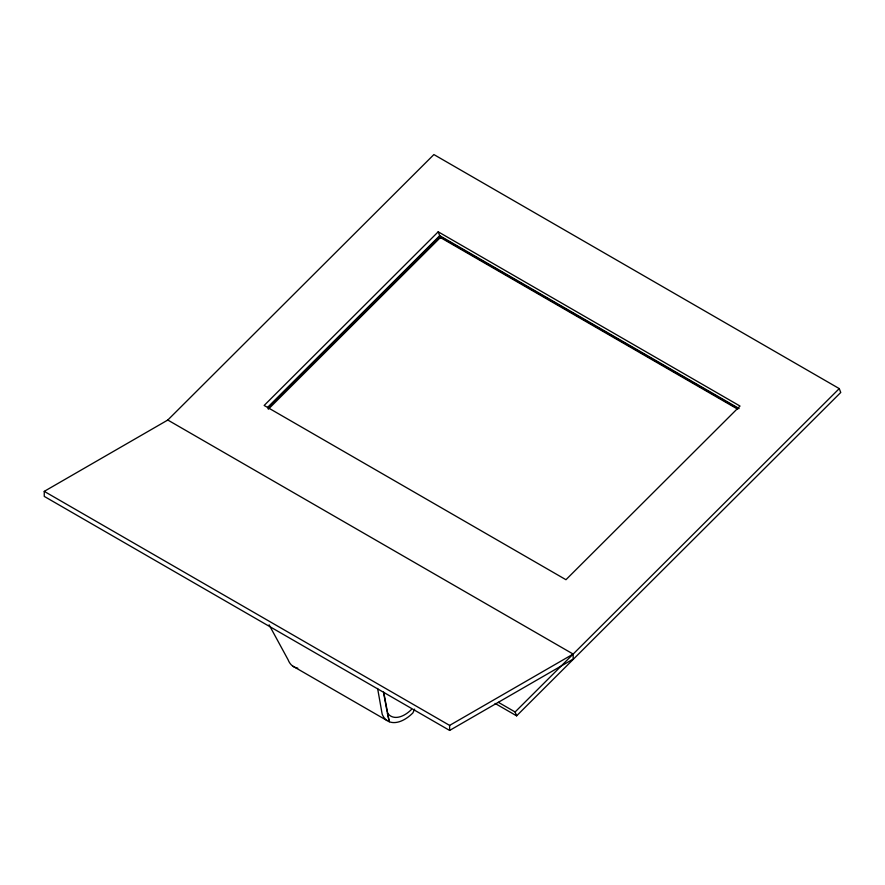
<?xml version="1.0" encoding="UTF-8"?>
<svg xmlns="http://www.w3.org/2000/svg" width="885" height="885" viewBox="0 0 885 885"><rect width="100%" height="100%" fill="white"/><g stroke="black" fill="none" stroke-linecap="round" stroke-linejoin="round"><path stroke-width="1.33" d="M414.611 709.15L412.886 712.923A33.895 19.57 -60 0 1 382.165 714.118L377.607 688.453M167.353 420.475L433.893 154.565L839.257 388.603L840.75 392.475L516.608 715.843L495.08 703.42M438.208 231.815L264.15 405.463L565.957 579.708L740.015 406.06L438.208 231.815L440.664 238.198M267.591 407.377L439.69 235.687L739.119 408.56M267.934 408.239L440.033 236.549L738.256 408.737M268.299 409.213L440.398 237.523L737.437 409.014M516.608 715.843L515.114 711.982L839.257 388.603M44.25 491.363L167.796 420.032L573.159 654.07L573.159 659.104L449.624 730.435L44.25 496.397L44.25 491.363L449.624 725.401L573.159 654.07M498.377 702.314L515.114 711.982M292.99 666.261L387.022 720.545M269.084 624.821L288.134 659.834A33.895 19.57 -60 0 0 297.78 668.142M383.714 692.181L389.278 721.751L387.276 712.657A27.999 16.162 -60 0 0 411.536 709.416M383.537 692.413L387.022 711.308M449.624 725.401L449.624 730.435"/></g></svg>
